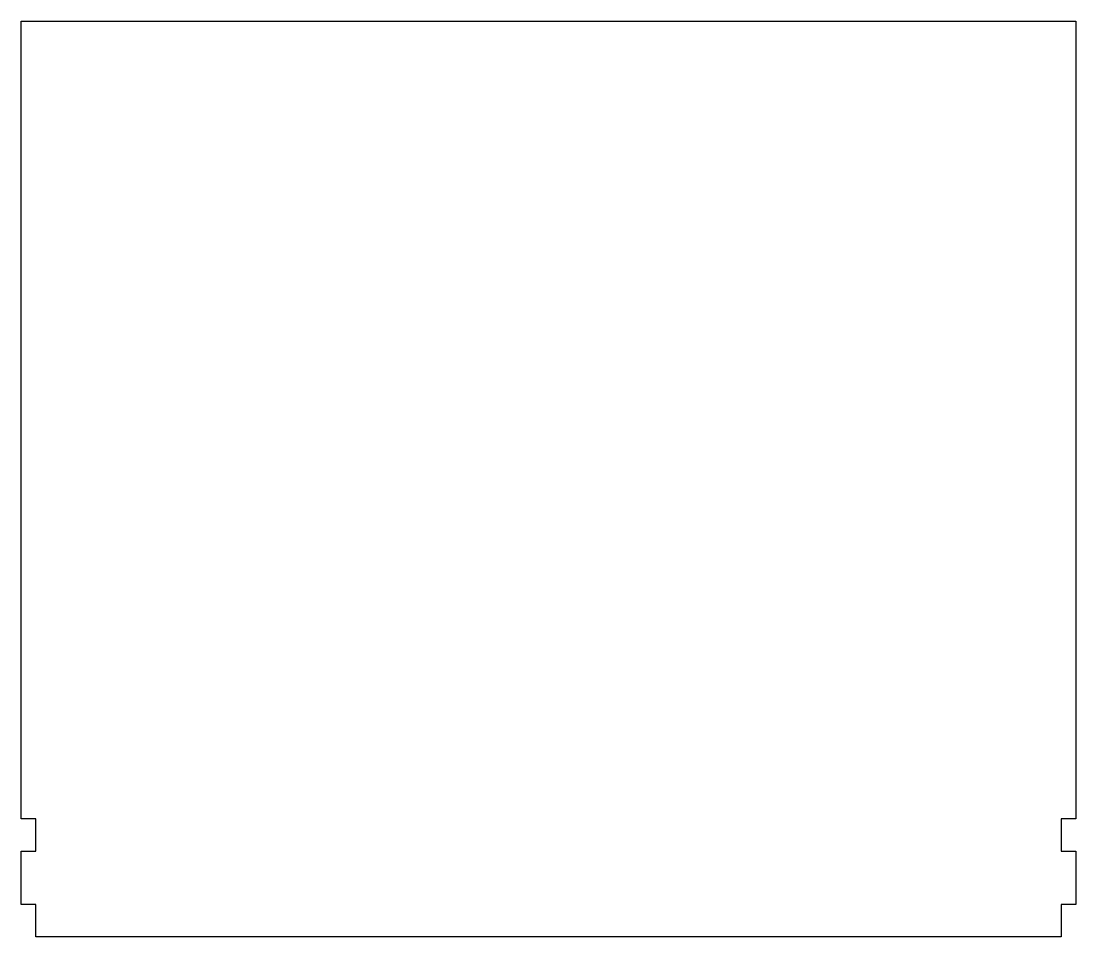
# Model space of a CAD drawing. Header units: millimetres. Extents: x -125 to 125, y -109 to 108.
import ezdxf

# ---------------------------------------------------------------- set-up
doc = ezdxf.new("R2010")
doc.units = ezdxf.units.MM
doc.layers.get('0').update_dxf_attribs({"linetype": 'CONTINUOUS'})

msp = doc.modelspace()

# ---------------------------------------------------------------- linework, layer by layer
msp.add_lwpolyline([(121.5, -108.5), (-121.5, -108.5), (-121.5, -100.8), (-125, -100.8), (-125, -88.2), (-121.5, -88.2), (-121.5, -80.5), (-125, -80.5), (-125, 108.5), (125, 108.5), (125, -80.5), (121.5, -80.5), (121.5, -88.2), (125, -88.2), (125, -100.8), (121.5, -100.8)], close=True)

doc.saveas('drawing.dxf')
